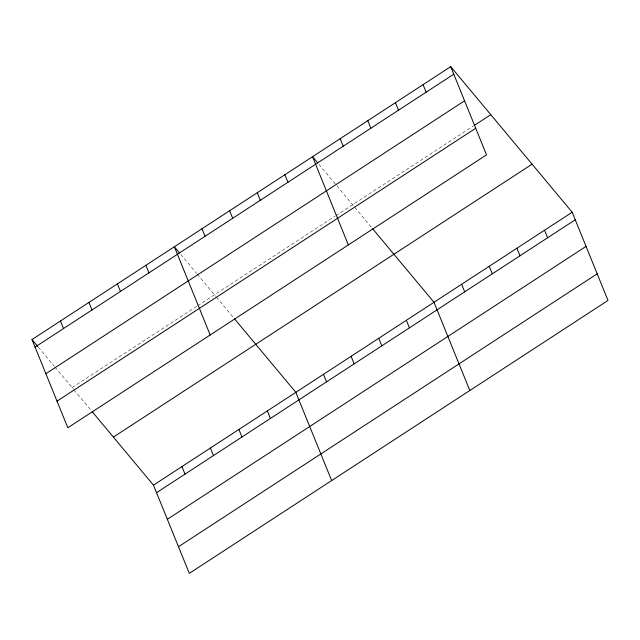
<?xml version="1.0" encoding="UTF-8"?>
<svg xmlns="http://www.w3.org/2000/svg" width="640" height="640" viewBox="0 0 640 640"><rect width="100%" height="100%" fill="white"/><g stroke="black" fill="none" stroke-linecap="round" stroke-linejoin="round"><path stroke-width="0.48" stroke-dasharray="3.2 2.4" d="M72.088 387.592L196.856 306.264M197.696 305.72L335.032 216.208M335.872 215.664L473.208 126.144M318.896 164.328L372.016 227.992M180.72 254.384L196.632 273.448M197.264 274.216L215.696 296.304M216.32 297.056L233.84 318.056M38.36 347.176L54.272 366.24M54.904 367L73.336 389.096M73.96 389.84L91.488 410.84"/><path stroke-width="0.96" d="M450.704 66.64L486.528 154.864L67.824 427.776L32 339.552L450.704 66.64L572.176 212.224L608 300.448L189.296 573.36L153.472 485.136L92.112 411.592M35.064 347.096L453.768 74.184M45.872 373.72L464.576 100.808M474.04 125.6L490.792 114.68M57.016 401.152L475.72 128.24M113.384 437.088L532.088 164.184M153.472 485.136L572.176 212.224M156.536 492.68L575.24 219.768M167.344 519.304L586.048 246.392M178.488 546.736L597.192 273.824M317.624 162.8L312.528 156.704L348.36 244.928M372.64 228.744L434 302.288L469.824 390.512M179.448 252.864L174.36 246.76L210.184 334.984M234.472 318.8L295.832 392.344L331.656 480.568M32 339.552L37.728 346.416M544.544 230.24L547.608 237.776M516.904 248.248L519.968 255.792M423.072 84.656L426.136 92.192M489.272 266.264L492.336 273.8M395.432 102.664L398.496 110.208M461.64 284.272L464.704 291.816M367.8 120.68L370.864 128.216M340.168 138.688L343.232 146.232M406.368 320.296L409.432 327.84M378.736 338.312L381.8 345.856M284.896 174.712L287.96 182.256M351.096 356.32L354.16 363.864M257.264 192.728L260.328 200.272M323.464 374.336L326.528 381.88M229.632 210.736L232.688 218.28M201.992 228.752L205.056 236.296M267.36 410.904L270.424 418.448M238.888 429.464L241.952 437.008M145.888 265.32L148.952 272.864M210.416 448.016L213.48 455.56M117.416 283.88L120.48 291.424M181.944 466.576L185.008 474.12M88.944 302.432L92.008 309.976M60.472 320.992L63.536 328.536"/></g></svg>
